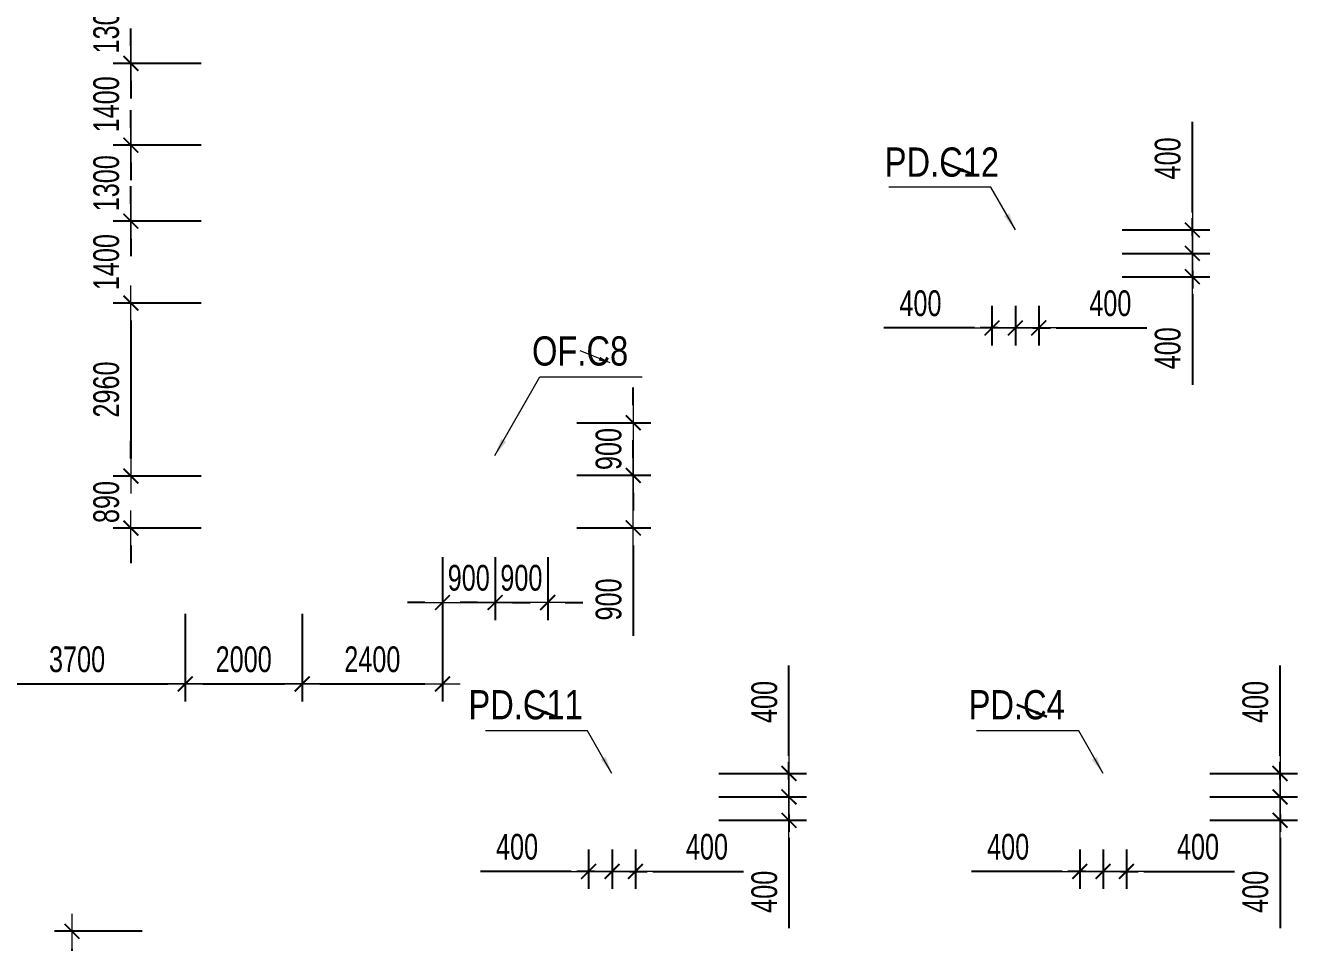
# Model space of a CAD drawing. Header units: millimetres. Extents: x -259680 to 286077, y 2206 to 90611.
# Drawn here: x 78967 to 100727, y 44207 to 59900 of the extents above; entities that cross this region are included whole.
import ezdxf
from ezdxf.enums import TextEntityAlignment as Align

# ---------------------------------------------------------------- set-up
doc = ezdxf.new("R2010")
doc.units = ezdxf.units.MM
doc.layers.get('0').update_dxf_attribs({"lineweight": 20})
doc.layers.get('Defpoints').update_dxf_attribs({"color": 151, "lineweight": 9})
for name, color, linetype, lineweight in [('$0$C1', 20, 'Continuous', 35), ('$1$NDC_S_ANNO', 7, 'Continuous', 20), ('$1$NDC_S_DIM', 1, 'Continuous', 15), ('$1$NDC_S_VN TEXT', 7, 'Continuous', 20), ('NDC_S_DIM', 1, 'Continuous', 15)]:
    doc.layers.add(name, color=color, linetype=linetype, lineweight=lineweight)
doc.styles.add('$1$NDC_DIM', font='', dxfattribs={"width": 0.75})
doc.styles.add('$2$ARIAL', font='arial.ttf', dxfattribs={"width": 0.8})
doc.styles.add('NDC_DIM', font='', dxfattribs={"width": 0.75})
doc.styles.get('$1$NDC_DIM').set_extended_font_data('Dotum')
doc.styles.get('NDC_DIM').set_extended_font_data('Dotum')
doc.dimstyles.new('$0$NDC_dim_150', dxfattribs={"dimscale": 150, "dimtxt": 2.2, "dimasz": 1.5, "dimexe": 1.5, "dimexo": 2.5, "dimgap": 1, "dimtad": 1, "dimdec": 0, "dimzin": 0, "dimdsep": 46, "dimtxsty": '$1$NDC_DIM', "dimblk": '$1$DIMMARK', "dimcen": 0.09, "dimdle": 1.2, "dimclrd": 1, "dimclre": 1, "dimclrt": 3, "dimadec": 0, "dimazin": 0, "dimtfac": 1, "dimtdec": 0, "dimtix": 1, "dimtofl": 0, "dimtmove": 0, "dimatfit": 3, "dimfxl": 0, "dimtolj": 1, "dimtzin": 0, "dimarcsym": 0})
doc.dimstyles.new('$1$NDC_dim_iso', dxfattribs={"dimtxt": 2.2, "dimasz": 1, "dimexe": 1.5, "dimexo": 2.5, "dimgap": 1, "dimtad": 1, "dimdec": 0, "dimzin": 0, "dimdsep": 46, "dimtxsty": '$1$NDC_DIM', "dimblk": '$1$DIMMARK', "dimcen": 0.09, "dimdle": 1.2, "dimclrd": 1, "dimclre": 1, "dimclrt": 3, "dimadec": 0, "dimazin": 0, "dimtfac": 1, "dimtdec": 0, "dimtix": 1, "dimtofl": 0, "dimtmove": 0, "dimatfit": 3, "dimfxl": 0, "dimtolj": 1, "dimtzin": 0, "dimarcsym": 0})
doc.dimstyles.new('NDC_dim_200', dxfattribs={"dimscale": 200, "dimtxt": 2.2, "dimasz": 1.5, "dimexe": 1.5, "dimexo": 2.5, "dimgap": 1, "dimtad": 1, "dimdec": 0, "dimzin": 0, "dimdsep": 46, "dimtxsty": 'NDC_DIM', "dimblk": 'DIMMARK', "dimcen": 0.09, "dimdle": 1.2, "dimclrd": 1, "dimclre": 1, "dimclrt": 3, "dimadec": 0, "dimazin": 0, "dimtfac": 1, "dimtdec": 0, "dimtix": 1, "dimtofl": 0, "dimtmove": 0, "dimatfit": 3, "dimfxl": 0, "dimtolj": 1, "dimtzin": 0, "dimarcsym": 0})

# ---------------------------------------------------------------- blocks, each defined once
blk = doc.blocks.new('$1$DIMMARK')
at = {"layer": '$1$NDC_S_DIM', "color": 1}
blk.add_line((-1.5, 0), (1, 0), dxfattribs=at)
at = {"layer": '$1$NDC_S_DIM', "color": 2, "const_width": 0.1}
blk.add_lwpolyline([(-0.424, -0.424), (0.424, 0.424)], dxfattribs=at)
blk = doc.blocks.new('DIMMARK')
at = {"layer": 'NDC_S_DIM', "color": 1}
blk.add_line((-1.5, 0), (1, 0), dxfattribs=at)
at = {"layer": 'NDC_S_DIM', "color": 2, "const_width": 0.1}
blk.add_lwpolyline([(-0.424, -0.424), (0.424, 0.424)], dxfattribs=at)
blk = doc.blocks.new('*D1347')
at = {"layer": 'Defpoints', "color": 0, "ltscale": 100, "transparency": 16777216}
for p in [(95900, 55600), (96300, 55600), (96300, 54724)]:
    blk.add_point(p, dxfattribs=at)
at = {"layer": 'NDC_S_DIM', "color": 1, "lineweight": -2, "ltscale": 100, "transparency": 16777216}
for p, q in [((95900, 55100), (95900, 54424)), ((96300, 55100), (96300, 54424)), ((95600, 54724), (95300, 54724)), ((96600, 54724), (98149, 54724))]:
    blk.add_line(p, q, dxfattribs=at)
at = {"layer": 'NDC_S_DIM', "color": 1, "lineweight": -2, "ltscale": 100, "transparency": 16777216, "xscale": 300, "yscale": 300, "zscale": 300}
blk.add_blockref('DIMMARK', (95900, 54724), dxfattribs=at)
at = {"layer": 'NDC_S_DIM', "color": 1, "lineweight": -2, "ltscale": 100, "transparency": 16777216, "xscale": 300, "yscale": 300, "zscale": 300, "rotation": 180}
blk.add_blockref('DIMMARK', (96300, 54724), dxfattribs=at)
at = {"layer": 'NDC_S_DIM', "color": 3, "ltscale": 100, "transparency": 16777216, "insert": (97524, 55144), "char_height": 440, "attachment_point": 5, "style": 'NDC_DIM'}
blk.add_mtext('\\A1;400', dxfattribs=at)
blk = doc.blocks.new('*D1348')
at = {"layer": 'Defpoints', "color": 0, "ltscale": 100, "transparency": 16777216}
for p in [(95500, 55600), (95900, 55600), (95900, 54724)]:
    blk.add_point(p, dxfattribs=at)
at = {"layer": 'NDC_S_DIM', "color": 1, "lineweight": -2, "ltscale": 100, "transparency": 16777216}
for p, q in [((95500, 55100), (95500, 54424)), ((95900, 55100), (95900, 54424)), ((95200, 54724), (93651, 54724)), ((96200, 54724), (96500, 54724))]:
    blk.add_line(p, q, dxfattribs=at)
at = {"layer": 'NDC_S_DIM', "color": 1, "lineweight": -2, "ltscale": 100, "transparency": 16777216, "xscale": 300, "yscale": 300, "zscale": 300}
blk.add_blockref('DIMMARK', (95500, 54724), dxfattribs=at)
at = {"layer": 'NDC_S_DIM', "color": 1, "lineweight": -2, "ltscale": 100, "transparency": 16777216, "xscale": 300, "yscale": 300, "zscale": 300, "rotation": 180}
blk.add_blockref('DIMMARK', (95900, 54724), dxfattribs=at)
at = {"layer": 'NDC_S_DIM', "color": 3, "ltscale": 100, "transparency": 16777216, "insert": (94276, 55144), "char_height": 440, "attachment_point": 5, "style": 'NDC_DIM'}
blk.add_mtext('\\A1;400', dxfattribs=at)
blk = doc.blocks.new('*D1349')
at = {"layer": 'Defpoints', "color": 0, "ltscale": 100, "transparency": 16777216}
for p in [(96300, 56400), (98927, 56400), (96300, 56000)]:
    blk.add_point(p, dxfattribs=at)
at = {"layer": 'NDC_S_DIM', "color": 1, "lineweight": -2, "ltscale": 100, "transparency": 16777216}
for p, q in [((98927, 56700), (98927, 58249)), ((97727, 56400), (99227, 56400)), ((97727, 56000), (99227, 56000)), ((98927, 55700), (98927, 55400))]:
    blk.add_line(p, q, dxfattribs=at)
at = {"layer": 'NDC_S_DIM', "color": 1, "lineweight": -2, "ltscale": 100, "transparency": 16777216, "xscale": 300, "yscale": 300, "zscale": 300}
for p, rotation in [((98927, 56400), 270), ((98927, 56000), 90)]:
    blk.add_blockref('DIMMARK', p, dxfattribs=dict(at, rotation=rotation))
at = {"layer": 'NDC_S_DIM', "color": 3, "ltscale": 100, "transparency": 16777216, "insert": (98507, 57624), "char_height": 440, "attachment_point": 5, "rotation": 90, "style": 'NDC_DIM'}
blk.add_mtext('\\A1;400', dxfattribs=at)
blk = doc.blocks.new('*D1350')
at = {"layer": 'Defpoints', "color": 0, "ltscale": 100, "transparency": 16777216}
for p in [(96300, 56000), (98927, 56000), (96300, 55600)]:
    blk.add_point(p, dxfattribs=at)
at = {"layer": 'NDC_S_DIM', "color": 1, "lineweight": -2, "ltscale": 100, "transparency": 16777216}
for p, q in [((98927, 56300), (98927, 56600)), ((97727, 56000), (99227, 56000)), ((97727, 55600), (99227, 55600)), ((98927, 55300), (98927, 53751))]:
    blk.add_line(p, q, dxfattribs=at)
at = {"layer": 'NDC_S_DIM', "color": 1, "lineweight": -2, "ltscale": 100, "transparency": 16777216, "xscale": 300, "yscale": 300, "zscale": 300}
for p, rotation in [((98927, 56000), 270), ((98927, 55600), 90)]:
    blk.add_blockref('DIMMARK', p, dxfattribs=dict(at, rotation=rotation))
at = {"layer": 'NDC_S_DIM', "color": 3, "ltscale": 100, "transparency": 16777216, "insert": (98507, 54376), "char_height": 440, "attachment_point": 5, "rotation": 90, "style": 'NDC_DIM'}
blk.add_mtext('\\A1;400', dxfattribs=at)
blk = doc.blocks.new('*D1355')
at = {"layer": 'Defpoints', "color": 0, "ltscale": 100, "transparency": 16777216}
for p in [(97400, 46300), (97800, 46300), (97800, 45424)]:
    blk.add_point(p, dxfattribs=at)
at = {"layer": 'NDC_S_DIM', "color": 1, "lineweight": -2, "ltscale": 100, "transparency": 16777216}
for p, q in [((97400, 45800), (97400, 45124)), ((97800, 45800), (97800, 45124)), ((97100, 45424), (96800, 45424)), ((98100, 45424), (99649, 45424))]:
    blk.add_line(p, q, dxfattribs=at)
at = {"layer": 'NDC_S_DIM', "color": 1, "lineweight": -2, "ltscale": 100, "transparency": 16777216, "xscale": 300, "yscale": 300, "zscale": 300}
blk.add_blockref('DIMMARK', (97400, 45424), dxfattribs=at)
at = {"layer": 'NDC_S_DIM', "color": 1, "lineweight": -2, "ltscale": 100, "transparency": 16777216, "xscale": 300, "yscale": 300, "zscale": 300, "rotation": 180}
blk.add_blockref('DIMMARK', (97800, 45424), dxfattribs=at)
at = {"layer": 'NDC_S_DIM', "color": 3, "ltscale": 100, "transparency": 16777216, "insert": (99024, 45844), "char_height": 440, "attachment_point": 5, "style": 'NDC_DIM'}
blk.add_mtext('\\A1;400', dxfattribs=at)
blk = doc.blocks.new('*D1356')
at = {"layer": 'Defpoints', "color": 0, "ltscale": 100, "transparency": 16777216}
for p in [(97000, 46300), (97400, 46300), (97400, 45424)]:
    blk.add_point(p, dxfattribs=at)
at = {"layer": 'NDC_S_DIM', "color": 1, "lineweight": -2, "ltscale": 100, "transparency": 16777216}
for p, q in [((97000, 45800), (97000, 45124)), ((97400, 45800), (97400, 45124)), ((96700, 45424), (95151, 45424)), ((97700, 45424), (98000, 45424))]:
    blk.add_line(p, q, dxfattribs=at)
at = {"layer": 'NDC_S_DIM', "color": 1, "lineweight": -2, "ltscale": 100, "transparency": 16777216, "xscale": 300, "yscale": 300, "zscale": 300}
blk.add_blockref('DIMMARK', (97000, 45424), dxfattribs=at)
at = {"layer": 'NDC_S_DIM', "color": 1, "lineweight": -2, "ltscale": 100, "transparency": 16777216, "xscale": 300, "yscale": 300, "zscale": 300, "rotation": 180}
blk.add_blockref('DIMMARK', (97400, 45424), dxfattribs=at)
at = {"layer": 'NDC_S_DIM', "color": 3, "ltscale": 100, "transparency": 16777216, "insert": (95776, 45844), "char_height": 440, "attachment_point": 5, "style": 'NDC_DIM'}
blk.add_mtext('\\A1;400', dxfattribs=at)
blk = doc.blocks.new('*D1357')
at = {"layer": 'Defpoints', "color": 0, "ltscale": 100, "transparency": 16777216}
for p in [(97800, 47100), (100427, 47100), (97800, 46700)]:
    blk.add_point(p, dxfattribs=at)
at = {"layer": 'NDC_S_DIM', "color": 1, "lineweight": -2, "ltscale": 100, "transparency": 16777216}
for p, q in [((100427, 47400), (100427, 48949)), ((99227, 47100), (100727, 47100)), ((99227, 46700), (100727, 46700)), ((100427, 46400), (100427, 46100))]:
    blk.add_line(p, q, dxfattribs=at)
at = {"layer": 'NDC_S_DIM', "color": 1, "lineweight": -2, "ltscale": 100, "transparency": 16777216, "xscale": 300, "yscale": 300, "zscale": 300}
for p, rotation in [((100427, 47100), 270), ((100427, 46700), 90)]:
    blk.add_blockref('DIMMARK', p, dxfattribs=dict(at, rotation=rotation))
at = {"layer": 'NDC_S_DIM', "color": 3, "ltscale": 100, "transparency": 16777216, "insert": (100007, 48324), "char_height": 440, "attachment_point": 5, "rotation": 90, "style": 'NDC_DIM'}
blk.add_mtext('\\A1;400', dxfattribs=at)
blk = doc.blocks.new('*D1358')
at = {"layer": 'Defpoints', "color": 0, "ltscale": 100, "transparency": 16777216}
for p in [(97800, 46700), (100427, 46700), (97800, 46300)]:
    blk.add_point(p, dxfattribs=at)
at = {"layer": 'NDC_S_DIM', "color": 1, "lineweight": -2, "ltscale": 100, "transparency": 16777216}
for p, q in [((100427, 47000), (100427, 47300)), ((99227, 46700), (100727, 46700)), ((99227, 46300), (100727, 46300)), ((100427, 46000), (100427, 44451))]:
    blk.add_line(p, q, dxfattribs=at)
at = {"layer": 'NDC_S_DIM', "color": 1, "lineweight": -2, "ltscale": 100, "transparency": 16777216, "xscale": 300, "yscale": 300, "zscale": 300}
for p, rotation in [((100427, 46700), 270), ((100427, 46300), 90)]:
    blk.add_blockref('DIMMARK', p, dxfattribs=dict(at, rotation=rotation))
at = {"layer": 'NDC_S_DIM', "color": 3, "ltscale": 100, "transparency": 16777216, "insert": (100007, 45076), "char_height": 440, "attachment_point": 5, "rotation": 90, "style": 'NDC_DIM'}
blk.add_mtext('\\A1;400', dxfattribs=at)
blk = doc.blocks.new('*D1359')
at = {"layer": 'Defpoints', "color": 0, "ltscale": 100, "transparency": 16777216}
for p in [(89000, 46300), (89400, 46300), (89400, 45424)]:
    blk.add_point(p, dxfattribs=at)
at = {"layer": 'NDC_S_DIM', "color": 1, "lineweight": -2, "ltscale": 100, "transparency": 16777216}
for p, q in [((89000, 45800), (89000, 45124)), ((89400, 45800), (89400, 45124)), ((88700, 45424), (88400, 45424)), ((89700, 45424), (91249, 45424))]:
    blk.add_line(p, q, dxfattribs=at)
at = {"layer": 'NDC_S_DIM', "color": 1, "lineweight": -2, "ltscale": 100, "transparency": 16777216, "xscale": 300, "yscale": 300, "zscale": 300}
blk.add_blockref('DIMMARK', (89000, 45424), dxfattribs=at)
at = {"layer": 'NDC_S_DIM', "color": 1, "lineweight": -2, "ltscale": 100, "transparency": 16777216, "xscale": 300, "yscale": 300, "zscale": 300, "rotation": 180}
blk.add_blockref('DIMMARK', (89400, 45424), dxfattribs=at)
at = {"layer": 'NDC_S_DIM', "color": 3, "ltscale": 100, "transparency": 16777216, "insert": (90624, 45844), "char_height": 440, "attachment_point": 5, "style": 'NDC_DIM'}
blk.add_mtext('\\A1;400', dxfattribs=at)
blk = doc.blocks.new('*D1360')
at = {"layer": 'Defpoints', "color": 0, "ltscale": 100, "transparency": 16777216}
for p in [(88600, 46300), (89000, 46300), (89000, 45424)]:
    blk.add_point(p, dxfattribs=at)
at = {"layer": 'NDC_S_DIM', "color": 1, "lineweight": -2, "ltscale": 100, "transparency": 16777216}
for p, q in [((88600, 45800), (88600, 45124)), ((89000, 45800), (89000, 45124)), ((88300, 45424), (86751, 45424)), ((89300, 45424), (89600, 45424))]:
    blk.add_line(p, q, dxfattribs=at)
at = {"layer": 'NDC_S_DIM', "color": 1, "lineweight": -2, "ltscale": 100, "transparency": 16777216, "xscale": 300, "yscale": 300, "zscale": 300}
blk.add_blockref('DIMMARK', (88600, 45424), dxfattribs=at)
at = {"layer": 'NDC_S_DIM', "color": 1, "lineweight": -2, "ltscale": 100, "transparency": 16777216, "xscale": 300, "yscale": 300, "zscale": 300, "rotation": 180}
blk.add_blockref('DIMMARK', (89000, 45424), dxfattribs=at)
at = {"layer": 'NDC_S_DIM', "color": 3, "ltscale": 100, "transparency": 16777216, "insert": (87376, 45844), "char_height": 440, "attachment_point": 5, "style": 'NDC_DIM'}
blk.add_mtext('\\A1;400', dxfattribs=at)
blk = doc.blocks.new('*D1361')
at = {"layer": 'Defpoints', "color": 0, "ltscale": 100, "transparency": 16777216}
for p in [(89400, 47100), (92027, 47100), (89400, 46700)]:
    blk.add_point(p, dxfattribs=at)
at = {"layer": 'NDC_S_DIM', "color": 1, "lineweight": -2, "ltscale": 100, "transparency": 16777216}
for p, q in [((92027, 47400), (92027, 48949)), ((90827, 47100), (92327, 47100)), ((90827, 46700), (92327, 46700)), ((92027, 46400), (92027, 46100))]:
    blk.add_line(p, q, dxfattribs=at)
at = {"layer": 'NDC_S_DIM', "color": 1, "lineweight": -2, "ltscale": 100, "transparency": 16777216, "xscale": 300, "yscale": 300, "zscale": 300}
for p, rotation in [((92027, 47100), 270), ((92027, 46700), 90)]:
    blk.add_blockref('DIMMARK', p, dxfattribs=dict(at, rotation=rotation))
at = {"layer": 'NDC_S_DIM', "color": 3, "ltscale": 100, "transparency": 16777216, "insert": (91607, 48324), "char_height": 440, "attachment_point": 5, "rotation": 90, "style": 'NDC_DIM'}
blk.add_mtext('\\A1;400', dxfattribs=at)
blk = doc.blocks.new('*D1362')
at = {"layer": 'Defpoints', "color": 0, "ltscale": 100, "transparency": 16777216}
for p in [(89400, 46700), (92027, 46700), (89400, 46300)]:
    blk.add_point(p, dxfattribs=at)
at = {"layer": 'NDC_S_DIM', "color": 1, "lineweight": -2, "ltscale": 100, "transparency": 16777216}
for p, q in [((92027, 47000), (92027, 47300)), ((90827, 46700), (92327, 46700)), ((90827, 46300), (92327, 46300)), ((92027, 46000), (92027, 44451))]:
    blk.add_line(p, q, dxfattribs=at)
at = {"layer": 'NDC_S_DIM', "color": 1, "lineweight": -2, "ltscale": 100, "transparency": 16777216, "xscale": 300, "yscale": 300, "zscale": 300}
for p, rotation in [((92027, 46700), 270), ((92027, 46300), 90)]:
    blk.add_blockref('DIMMARK', p, dxfattribs=dict(at, rotation=rotation))
at = {"layer": 'NDC_S_DIM', "color": 3, "ltscale": 100, "transparency": 16777216, "insert": (91607, 45076), "char_height": 440, "attachment_point": 5, "rotation": 90, "style": 'NDC_DIM'}
blk.add_mtext('\\A1;400', dxfattribs=at)
blk = doc.blocks.new('*D1774')
at = {"layer": 'Defpoints', "color": 0, "ltscale": 100, "transparency": 16777216}
for p in [(79763, 44400), (82350, 44400), (83200, 40350)]:
    blk.add_point(p, dxfattribs=at)
at = {"layer": 'NDC_S_DIM', "color": 1, "lineweight": -2, "ltscale": 100, "transparency": 16777216}
for p, q in [((80963, 44400), (79463, 44400)), ((79763, 40650), (79763, 44100)), ((80963, 40350), (79463, 40350))]:
    blk.add_line(p, q, dxfattribs=at)
at = {"layer": 'NDC_S_DIM', "color": 1, "lineweight": -2, "ltscale": 100, "transparency": 16777216, "xscale": 300, "yscale": 300, "zscale": 300}
for p, rotation in [((79763, 44400), 90), ((79763, 40350), 270)]:
    blk.add_blockref('DIMMARK', p, dxfattribs=dict(at, rotation=rotation))
at = {"layer": 'NDC_S_DIM', "color": 3, "ltscale": 100, "transparency": 16777216, "insert": (79343, 42375), "char_height": 440, "attachment_point": 5, "rotation": 90, "style": 'NDC_DIM'}
blk.add_mtext('\\A1;4050', dxfattribs=at)
blk = doc.blocks.new('*D1939')
at = {"layer": 'Defpoints', "color": 0, "ltscale": 100, "transparency": 16777216}
for p in [(87900, 53102), (87900, 52202), (89363, 52202)]:
    blk.add_point(p, dxfattribs=at)
at = {"layer": 'NDC_S_DIM', "color": 1, "lineweight": -2, "ltscale": 100, "transparency": 16777216}
for p, q in [((89363, 53402), (89363, 53702)), ((88400, 53102), (89663, 53102)), ((88400, 52202), (89663, 52202)), ((89363, 51902), (89363, 51602))]:
    blk.add_line(p, q, dxfattribs=at)
at = {"layer": 'NDC_S_DIM', "color": 1, "lineweight": -2, "ltscale": 100, "transparency": 16777216, "xscale": 300, "yscale": 300, "zscale": 300}
for p, rotation in [((89363, 53102), 270), ((89363, 52202), 90)]:
    blk.add_blockref('DIMMARK', p, dxfattribs=dict(at, rotation=rotation))
at = {"layer": 'NDC_S_DIM', "color": 3, "ltscale": 100, "transparency": 16777216, "insert": (88943, 52652), "char_height": 440, "attachment_point": 5, "rotation": 90, "style": 'NDC_DIM'}
blk.add_mtext('\\A1;900', dxfattribs=at)
blk = doc.blocks.new('*D1940')
at = {"layer": 'Defpoints', "color": 0, "ltscale": 100, "transparency": 16777216}
for p in [(87900, 52202), (87900, 51302), (89363, 51302)]:
    blk.add_point(p, dxfattribs=at)
at = {"layer": 'NDC_S_DIM', "color": 1, "lineweight": -2, "ltscale": 100, "transparency": 16777216}
for p, q in [((89363, 52502), (89363, 52802)), ((88400, 52202), (89663, 52202)), ((88400, 51302), (89663, 51302)), ((89363, 51002), (89363, 49454))]:
    blk.add_line(p, q, dxfattribs=at)
at = {"layer": 'NDC_S_DIM', "color": 1, "lineweight": -2, "ltscale": 100, "transparency": 16777216, "xscale": 300, "yscale": 300, "zscale": 300}
for p, rotation in [((89363, 52202), 270), ((89363, 51302), 90)]:
    blk.add_blockref('DIMMARK', p, dxfattribs=dict(at, rotation=rotation))
at = {"layer": 'NDC_S_DIM', "color": 3, "ltscale": 100, "transparency": 16777216, "insert": (88943, 50078), "char_height": 440, "attachment_point": 5, "rotation": 90, "style": 'NDC_DIM'}
blk.add_mtext('\\A1;900', dxfattribs=at)
blk = doc.blocks.new('*D1941')
at = {"layer": 'Defpoints', "color": 0, "ltscale": 100, "transparency": 16777216}
for p in [(87000, 51302), (87900, 51302), (87900, 50026)]:
    blk.add_point(p, dxfattribs=at)
at = {"layer": 'NDC_S_DIM', "color": 1, "lineweight": -2, "ltscale": 100, "transparency": 16777216}
for p, q in [((87000, 50802), (87000, 49726)), ((87900, 50802), (87900, 49726)), ((86700, 50026), (86400, 50026)), ((88200, 50026), (88500, 50026))]:
    blk.add_line(p, q, dxfattribs=at)
at = {"layer": 'NDC_S_DIM', "color": 1, "lineweight": -2, "ltscale": 100, "transparency": 16777216, "xscale": 300, "yscale": 300, "zscale": 300}
blk.add_blockref('DIMMARK', (87000, 50026), dxfattribs=at)
at = {"layer": 'NDC_S_DIM', "color": 1, "lineweight": -2, "ltscale": 100, "transparency": 16777216, "xscale": 300, "yscale": 300, "zscale": 300, "rotation": 180}
blk.add_blockref('DIMMARK', (87900, 50026), dxfattribs=at)
at = {"layer": 'NDC_S_DIM', "color": 3, "ltscale": 100, "transparency": 16777216, "insert": (87450, 50446), "char_height": 440, "attachment_point": 5, "style": 'NDC_DIM'}
blk.add_mtext('\\A1;900', dxfattribs=at)
blk = doc.blocks.new('*D1942')
at = {"layer": 'Defpoints', "color": 0, "ltscale": 100, "transparency": 16777216}
for p in [(86100, 51302), (87000, 51302), (86100, 50026)]:
    blk.add_point(p, dxfattribs=at)
at = {"layer": 'NDC_S_DIM', "color": 1, "lineweight": -2, "ltscale": 100, "transparency": 16777216}
for p, q in [((86100, 50802), (86100, 49726)), ((87000, 50802), (87000, 49726)), ((85800, 50026), (85500, 50026)), ((87300, 50026), (87600, 50026))]:
    blk.add_line(p, q, dxfattribs=at)
at = {"layer": 'NDC_S_DIM', "color": 1, "lineweight": -2, "ltscale": 100, "transparency": 16777216, "xscale": 300, "yscale": 300, "zscale": 300}
blk.add_blockref('DIMMARK', (86100, 50026), dxfattribs=at)
at = {"layer": 'NDC_S_DIM', "color": 1, "lineweight": -2, "ltscale": 100, "transparency": 16777216, "xscale": 300, "yscale": 300, "zscale": 300, "rotation": 180}
blk.add_blockref('DIMMARK', (87000, 50026), dxfattribs=at)
at = {"layer": 'NDC_S_DIM', "color": 3, "ltscale": 100, "transparency": 16777216, "insert": (86550, 50446), "char_height": 440, "attachment_point": 5, "style": 'NDC_DIM'}
blk.add_mtext('\\A1;900', dxfattribs=at)
blk = doc.blocks.new('*D1963')
at = {"layer": 'Defpoints', "color": 0, "ltscale": 100, "transparency": 16777216}
for p in [(78000, 51800), (81700, 51614), (81700, 48632)]:
    blk.add_point(p, dxfattribs=at)
at = {"layer": 'NDC_S_DIM', "color": 1, "lineweight": -2, "ltscale": 100, "transparency": 16777216}
for p, q in [((78000, 49832), (78000, 48332)), ((81700, 49832), (81700, 48332)), ((78300, 48632), (81400, 48632))]:
    blk.add_line(p, q, dxfattribs=at)
at = {"layer": 'NDC_S_DIM', "color": 1, "lineweight": -2, "ltscale": 100, "transparency": 16777216, "xscale": 300, "yscale": 300, "zscale": 300, "rotation": 180}
blk.add_blockref('DIMMARK', (78000, 48632), dxfattribs=at)
at = {"layer": 'NDC_S_DIM', "color": 1, "lineweight": -2, "ltscale": 100, "transparency": 16777216, "xscale": 300, "yscale": 300, "zscale": 300}
blk.add_blockref('DIMMARK', (81700, 48632), dxfattribs=at)
at = {"layer": 'NDC_S_DIM', "color": 3, "ltscale": 100, "transparency": 16777216, "insert": (79850, 49052), "char_height": 440, "attachment_point": 5, "style": 'NDC_DIM'}
blk.add_mtext('\\A1;3700', dxfattribs=at)
blk = doc.blocks.new('*D1964')
at = {"layer": 'Defpoints', "color": 0, "ltscale": 100, "transparency": 16777216}
for p in [(81700, 51614), (83700, 51614), (83700, 48632)]:
    blk.add_point(p, dxfattribs=at)
at = {"layer": 'NDC_S_DIM', "color": 1, "lineweight": -2, "ltscale": 100, "transparency": 16777216}
for p, q in [((81700, 49832), (81700, 48332)), ((83700, 49832), (83700, 48332)), ((82000, 48632), (83400, 48632))]:
    blk.add_line(p, q, dxfattribs=at)
at = {"layer": 'NDC_S_DIM', "color": 1, "lineweight": -2, "ltscale": 100, "transparency": 16777216, "xscale": 300, "yscale": 300, "zscale": 300, "rotation": 180}
blk.add_blockref('DIMMARK', (81700, 48632), dxfattribs=at)
at = {"layer": 'NDC_S_DIM', "color": 1, "lineweight": -2, "ltscale": 100, "transparency": 16777216, "xscale": 300, "yscale": 300, "zscale": 300}
blk.add_blockref('DIMMARK', (83700, 48632), dxfattribs=at)
at = {"layer": 'NDC_S_DIM', "color": 3, "ltscale": 100, "transparency": 16777216, "insert": (82700, 49052), "char_height": 440, "attachment_point": 5, "style": 'NDC_DIM'}
blk.add_mtext('\\A1;2000', dxfattribs=at)
blk = doc.blocks.new('*D1965')
at = {"layer": 'Defpoints', "color": 0, "ltscale": 100, "transparency": 16777216}
for p in [(83700, 51614), (86100, 51302), (86100, 48632)]:
    blk.add_point(p, dxfattribs=at)
at = {"layer": 'NDC_S_DIM', "color": 1, "lineweight": -2, "ltscale": 100, "transparency": 16777216}
for p, q in [((83700, 49832), (83700, 48332)), ((86100, 49832), (86100, 48332)), ((84000, 48632), (85800, 48632))]:
    blk.add_line(p, q, dxfattribs=at)
at = {"layer": 'NDC_S_DIM', "color": 1, "lineweight": -2, "ltscale": 100, "transparency": 16777216, "xscale": 300, "yscale": 300, "zscale": 300, "rotation": 180}
blk.add_blockref('DIMMARK', (83700, 48632), dxfattribs=at)
at = {"layer": 'NDC_S_DIM', "color": 1, "lineweight": -2, "ltscale": 100, "transparency": 16777216, "xscale": 300, "yscale": 300, "zscale": 300}
blk.add_blockref('DIMMARK', (86100, 48632), dxfattribs=at)
at = {"layer": 'NDC_S_DIM', "color": 3, "ltscale": 100, "transparency": 16777216, "insert": (84900, 49052), "char_height": 440, "attachment_point": 5, "style": 'NDC_DIM'}
blk.add_mtext('\\A1;2400', dxfattribs=at)
blk = doc.blocks.new('*D1559')
at = {"layer": 'Defpoints', "color": 0, "ltscale": 100, "transparency": 16777216}
for p in [(83700, 60550), (80770, 59250), (83700, 59250)]:
    blk.add_point(p, dxfattribs=at)
at = {"layer": 'NDC_S_DIM', "color": 1, "lineweight": -2, "ltscale": 100, "transparency": 16777216}
for p, q in [((80770, 60850), (80770, 61150)), ((81970, 60550), (80470, 60550)), ((81970, 59250), (80470, 59250)), ((80770, 58950), (80770, 58650))]:
    blk.add_line(p, q, dxfattribs=at)
at = {"layer": 'NDC_S_DIM', "color": 1, "lineweight": -2, "ltscale": 100, "transparency": 16777216, "xscale": 300, "yscale": 300, "zscale": 300}
for p, rotation in [((80770, 60550), 270), ((80770, 59250), 90)]:
    blk.add_blockref('DIMMARK', p, dxfattribs=dict(at, rotation=rotation))
at = {"layer": 'NDC_S_DIM', "color": 3, "ltscale": 100, "transparency": 16777216, "insert": (80350, 59900), "char_height": 440, "attachment_point": 5, "rotation": 90, "style": 'NDC_DIM'}
blk.add_mtext('\\A1;1300', dxfattribs=at)
blk = doc.blocks.new('*D1560')
at = {"layer": 'Defpoints', "color": 0, "ltscale": 100, "transparency": 16777216}
for p in [(83700, 59250), (80770, 57850), (83700, 57850)]:
    blk.add_point(p, dxfattribs=at)
at = {"layer": 'NDC_S_DIM', "color": 1, "lineweight": -2, "ltscale": 100, "transparency": 16777216}
for p, q in [((80770, 59550), (80770, 59850)), ((81970, 59250), (80470, 59250)), ((81970, 57850), (80470, 57850)), ((80770, 57550), (80770, 57250))]:
    blk.add_line(p, q, dxfattribs=at)
at = {"layer": 'NDC_S_DIM', "color": 1, "lineweight": -2, "ltscale": 100, "transparency": 16777216, "xscale": 300, "yscale": 300, "zscale": 300}
for p, rotation in [((80770, 59250), 270), ((80770, 57850), 90)]:
    blk.add_blockref('DIMMARK', p, dxfattribs=dict(at, rotation=rotation))
at = {"layer": 'NDC_S_DIM', "color": 3, "ltscale": 100, "transparency": 16777216, "insert": (80350, 58550), "char_height": 440, "attachment_point": 5, "rotation": 90, "style": 'NDC_DIM'}
blk.add_mtext('\\A1;1400', dxfattribs=at)
blk = doc.blocks.new('*D1561')
at = {"layer": 'Defpoints', "color": 0, "ltscale": 100, "transparency": 16777216}
for p in [(83700, 57850), (80770, 56550), (83700, 56550)]:
    blk.add_point(p, dxfattribs=at)
at = {"layer": 'NDC_S_DIM', "color": 1, "lineweight": -2, "ltscale": 100, "transparency": 16777216}
for p, q in [((80770, 58150), (80770, 58450)), ((81970, 57850), (80470, 57850)), ((81970, 56550), (80470, 56550)), ((80770, 56250), (80770, 55950))]:
    blk.add_line(p, q, dxfattribs=at)
at = {"layer": 'NDC_S_DIM', "color": 1, "lineweight": -2, "ltscale": 100, "transparency": 16777216, "xscale": 300, "yscale": 300, "zscale": 300}
for p, rotation in [((80770, 57850), 270), ((80770, 56550), 90)]:
    blk.add_blockref('DIMMARK', p, dxfattribs=dict(at, rotation=rotation))
at = {"layer": 'NDC_S_DIM', "color": 3, "ltscale": 100, "transparency": 16777216, "insert": (80350, 57200), "char_height": 440, "attachment_point": 5, "rotation": 90, "style": 'NDC_DIM'}
blk.add_mtext('\\A1;1300', dxfattribs=at)
blk = doc.blocks.new('*D1562')
at = {"layer": 'Defpoints', "color": 0, "ltscale": 100, "transparency": 16777216}
for p in [(83700, 56550), (80770, 55150), (83700, 55150)]:
    blk.add_point(p, dxfattribs=at)
at = {"layer": 'NDC_S_DIM', "color": 1, "lineweight": -2, "ltscale": 100, "transparency": 16777216}
for p, q in [((80770, 56850), (80770, 57150)), ((81970, 56550), (80470, 56550)), ((81970, 55150), (80470, 55150)), ((80770, 54850), (80770, 54550))]:
    blk.add_line(p, q, dxfattribs=at)
at = {"layer": 'NDC_S_DIM', "color": 1, "lineweight": -2, "ltscale": 100, "transparency": 16777216, "xscale": 300, "yscale": 300, "zscale": 300}
for p, rotation in [((80770, 56550), 270), ((80770, 55150), 90)]:
    blk.add_blockref('DIMMARK', p, dxfattribs=dict(at, rotation=rotation))
at = {"layer": 'NDC_S_DIM', "color": 3, "ltscale": 100, "transparency": 16777216, "insert": (80350, 55850), "char_height": 440, "attachment_point": 5, "rotation": 90, "style": 'NDC_DIM'}
blk.add_mtext('\\A1;1400', dxfattribs=at)
blk = doc.blocks.new('*D1563')
at = {"layer": 'Defpoints', "color": 0, "ltscale": 100, "transparency": 16777216}
for p in [(83700, 55150), (80770, 52190), (83700, 52190)]:
    blk.add_point(p, dxfattribs=at)
at = {"layer": 'NDC_S_DIM', "color": 1, "lineweight": -2, "ltscale": 100, "transparency": 16777216}
for p, q in [((81970, 55150), (80470, 55150)), ((80770, 54850), (80770, 52490)), ((81970, 52190), (80470, 52190))]:
    blk.add_line(p, q, dxfattribs=at)
at = {"layer": 'NDC_S_DIM', "color": 1, "lineweight": -2, "ltscale": 100, "transparency": 16777216, "xscale": 300, "yscale": 300, "zscale": 300}
for p, rotation in [((80770, 55150), 90), ((80770, 52190), 270)]:
    blk.add_blockref('DIMMARK', p, dxfattribs=dict(at, rotation=rotation))
at = {"layer": 'NDC_S_DIM', "color": 3, "ltscale": 100, "transparency": 16777216, "insert": (80350, 53670), "char_height": 440, "attachment_point": 5, "rotation": 90, "style": 'NDC_DIM'}
blk.add_mtext('\\A1;2960', dxfattribs=at)
blk = doc.blocks.new('*D1564')
at = {"layer": 'Defpoints', "color": 0, "ltscale": 100, "transparency": 16777216}
for p in [(83700, 52190), (80770, 51300), (83700, 51300)]:
    blk.add_point(p, dxfattribs=at)
at = {"layer": 'NDC_S_DIM', "color": 1, "lineweight": -2, "ltscale": 100, "transparency": 16777216}
for p, q in [((80770, 52490), (80770, 52790)), ((81970, 52190), (80470, 52190)), ((81970, 51300), (80470, 51300)), ((80770, 51000), (80770, 50700))]:
    blk.add_line(p, q, dxfattribs=at)
at = {"layer": 'NDC_S_DIM', "color": 1, "lineweight": -2, "ltscale": 100, "transparency": 16777216, "xscale": 300, "yscale": 300, "zscale": 300}
for p, rotation in [((80770, 52190), 270), ((80770, 51300), 90)]:
    blk.add_blockref('DIMMARK', p, dxfattribs=dict(at, rotation=rotation))
at = {"layer": 'NDC_S_DIM', "color": 3, "ltscale": 100, "transparency": 16777216, "insert": (80350, 51745), "char_height": 440, "attachment_point": 5, "rotation": 90, "style": 'NDC_DIM'}
blk.add_mtext('\\A1;890', dxfattribs=at)
blk = doc.blocks.new('*U212')
at = {"layer": '$1$NDC_S_ANNO', "ltscale": 0.8, "style": '$2$ARIAL', "width": 0.8}
blk.add_attdef('TEN', text='', height=2.5, dxfattribs=at).set_placement((-2.58, 1.03), align=Align.MIDDLE_CENTER)
at = {"layer": '$1$NDC_S_ANNO', "ltscale": 0.8, "style": '$2$ARIAL', "width": 0.8, "flags": 1}
blk.add_attdef('CHU_THICH', text='', height=2.5, dxfattribs=at).set_placement((0, 0), align=Align.MIDDLE_CENTER)
at = {"layer": 'Defpoints'}
blk.add_leader([(0, 0), (-2.58, 1.03)], dimstyle='$1$NDC_dim_iso', override={"dimgap": 0.625, "dimtad": 0}, dxfattribs=at)
blk = doc.blocks.new('$0$co t check')
at = {"layer": '$0$C1', "xscale": 200, "yscale": 200, "zscale": 200}
for p, values in [((93119, 57356), {'TEN': 'PD.C12'}), ((85998, 48071), {'TEN': 'PD.C11'}), ((94398, 48071), {'TEN': 'PD.C4'})]:
    blk.add_blockref('*U212', p, dxfattribs=at).add_auto_attribs(values)
at = {"layer": '$1$NDC_S_VN TEXT', "xscale": 200, "yscale": 200, "zscale": 200}
blk.add_blockref('*U212', (86930, 54124), dxfattribs=at).add_auto_attribs({'TEN': 'OF.C8'})
at = {"layer": '$0$C1'}
for points in [[(93859, 56400), (93442, 57132), (91693, 57132)], [(86959, 47100), (86542, 47832), (84793, 47832)], [(95359, 47100), (94942, 47832), (93193, 47832)]]:
    blk.add_leader(points, dimstyle='$0$NDC_dim_150', override={"dimasz": 2, "dimgap": 1, "dimtad": 0}, dxfattribs=at)
blk.add_leader([(84958, 52540), (85724, 53885), (87474, 53885)], dimstyle='$0$NDC_dim_150', override={"dimasz": 2, "dimgap": 1, "dimtad": 0})

msp = doc.modelspace()

# ---------------------------------------------------------------- block references
at = {"layer": '$1$NDC_S_DIM'}
msp.add_blockref('$0$co t check', (2040.6, 0), dxfattribs=at)

# ---------------------------------------------------------------- dimensions: what is measured, and where the dimension line sits
at = {"layer": 'NDC_S_DIM', "ltscale": 100}
for base, p1, p2, picture, middle in [((80770, 59250), (83700, 60550), (83700, 59250), '*D1559', (80350, 59900)), ((80770, 57850), (83700, 59250), (83700, 57850), '*D1560', (80350, 58550)), ((80770, 56550), (83700, 57850), (83700, 56550), '*D1561', (80350, 57200)), ((80770, 55150), (83700, 56550), (83700, 55150), '*D1562', (80350, 55850)), ((80770, 52190), (83700, 55150), (83700, 52190), '*D1563', (80350, 53670)), ((80770, 51300), (83700, 52190), (83700, 51300), '*D1564', (80350, 51745))]:
    dim = msp.add_linear_dim(base=base, p1=p1, p2=p2, angle=90, dimstyle='NDC_dim_200', override={"dimtmove": 1}, dxfattribs=at)
    dim.commit()
    dim.dimension.update_dxf_attribs({"geometry": picture, "text_midpoint": middle})
for base, p1, p2, picture, middle in [((98926.7, 56400), (96300, 56000), (96300, 56400), '*D1349', (98926.7, 57624.3)), ((98926.7, 56000), (96300, 55600), (96300, 56000), '*D1350', (98926.7, 54375.7)), ((89363.3, 51302.2), (87900, 52202.2), (87900, 51302.2), '*D1940', (89363.3, 50077.9)), ((92026.7, 47100), (89400, 46700), (89400, 47100), '*D1361', (92026.7, 48324.3)), ((100426.7, 47100), (97800, 46700), (97800, 47100), '*D1357', (100426.7, 48324.3)), ((92026.7, 46700), (89400, 46300), (89400, 46700), '*D1362', (92026.7, 45075.7)), ((100426.7, 46700), (97800, 46300), (97800, 46700), '*D1358', (100426.7, 45075.7))]:
    dim = msp.add_linear_dim(base=base, p1=p1, p2=p2, angle=90, dimstyle='NDC_dim_200', dxfattribs=at)
    dim.commit()
    dim.dimension.update_dxf_attribs({"geometry": picture, "text_midpoint": middle, "dimtype": 160})
for base, p1, p2, picture, middle in [((95900, 54724.4), (95500, 55600), (95900, 55600), '*D1348', (94275.7, 54724.4)), ((96300, 54724.4), (95900, 55600), (96300, 55600), '*D1347', (97524.3, 54724.4)), ((89000, 45424.4), (88600, 46300), (89000, 46300), '*D1360', (87375.7, 45424.4)), ((89400, 45424.4), (89000, 46300), (89400, 46300), '*D1359', (90624.3, 45424.4)), ((97400, 45424.4), (97000, 46300), (97400, 46300), '*D1356', (95775.7, 45424.4)), ((97800, 45424.4), (97400, 46300), (97800, 46300), '*D1355', (99024.3, 45424.4))]:
    dim = msp.add_linear_dim(base=base, p1=p1, p2=p2, dimstyle='NDC_dim_200', dxfattribs=at)
    dim.commit()
    dim.dimension.update_dxf_attribs({"geometry": picture, "text_midpoint": middle, "dimtype": 160})
for base, p1, p2, angle, picture, middle in [((89363.3, 52202.2), (87900, 53102.2), (87900, 52202.2), 90, '*D1939', (88943.3, 52652.2)), ((86100.2, 50025.8), (87000, 51302.2), (86100.2, 51302.2), 180, '*D1942', (86550.1, 50445.8)), ((79763.2, 44400), (83200, 40350), (82350, 44400), 90, '*D1774', (79343.2, 42375))]:
    dim = msp.add_linear_dim(base=base, p1=p1, p2=p2, angle=angle, dimstyle='NDC_dim_200', dxfattribs=at)
    dim.commit()
    dim.dimension.update_dxf_attribs({"geometry": picture, "text_midpoint": middle})
for base, p1, p2, picture, middle in [((81700, 48632), (78000, 51800), (81700, 51614.3), '*D1963', (79850, 49052)), ((83700, 48632), (81700, 51614.3), (83700, 51614.3), '*D1964', (82700, 49052)), ((86100.2, 48632), (83700, 51614.3), (86100.2, 51302.2), '*D1965', (84900.1, 49052))]:
    dim = msp.add_linear_dim(base=base, p1=p1, p2=p2, dimstyle='NDC_dim_200', override={"dimtmove": 1}, dxfattribs=at)
    dim.commit()
    dim.dimension.update_dxf_attribs({"geometry": picture, "text_midpoint": middle})
dim = msp.add_linear_dim(base=(87899.8, 50025.8), p1=(87000, 51302.2), p2=(87899.8, 51302.2), dimstyle='NDC_dim_200', dxfattribs=at)
dim.commit()
dim.dimension.update_dxf_attribs({"geometry": '*D1941', "text_midpoint": (87449.9, 50445.8)})

doc.saveas('drawing.dxf')
